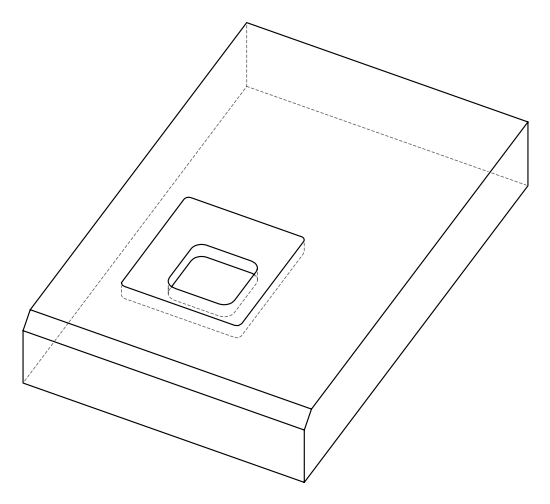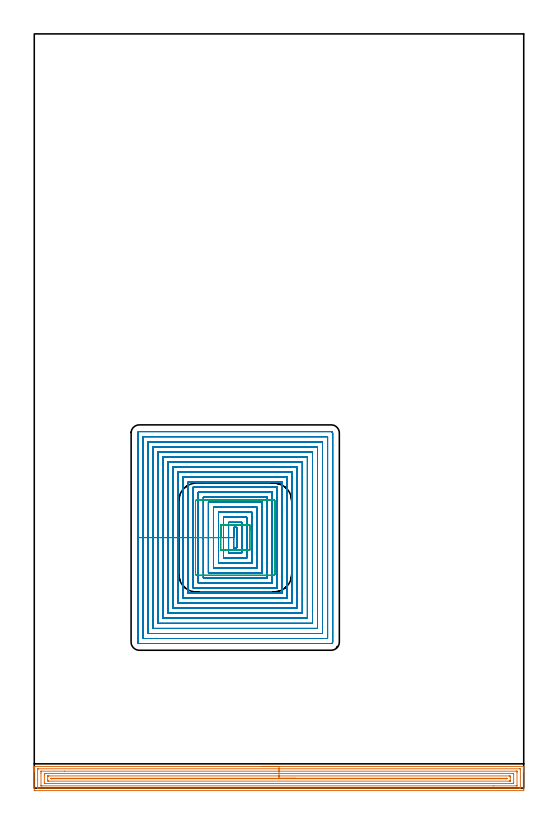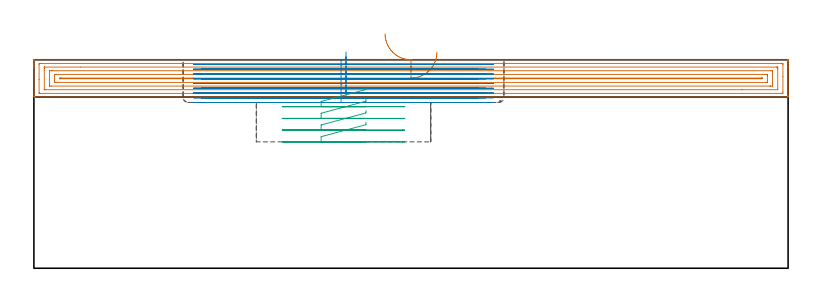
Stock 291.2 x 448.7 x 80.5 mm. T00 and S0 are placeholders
(PLAN: 3 operations, 2 tool changes, 110.6 min)
(1 AREA_MILL | FG_CHAMFER_SURFACE | UGT0205_001 | 14.16 min | 30192 mm3)
(2 MILL_RECTANGULAR_POCKET | POCKET_RECTANGULAR_STRAIGHT | UGT0201_086 | Follow Part, ap 2, ae 75% | 93.9 min | 273227 mm3)
(3 MILL_RECTANGULAR_POCKET_1 | POCKET_RECTANGULAR_STRAIGHT_1 | UGT0201_104 | Follow Part, ap 5, ae 75% | 2.59 min | 64918 mm3)
(TOOL UGT0205_001 | Chamfer Mill 20 x 3 x 45 deg. | D20 FL50 Z2)
(TOOL UGT0201_086 | End Mill 8 mm | D8 R2 FL19 Z4)
(TOOL UGT0201_104 | End Mill 20 mm | D20 FL22 Z2)
(OP 1 AREA_MILL)
G17 G21 G94 G90
T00 M6
G54
G17 G0 G90 X135.6 Y12.898 S1061 M3
G43 Z90.5 H0
Z90.498
G94 G1 X135.638 Z89.627 F250.
X135.752 Z88.762
X135.941 Z87.91
X136.203 Z87.078
X136.537 Z86.272
X136.94 Z85.498
X137.409 Z84.763
X137.94 Z84.071
X138.529 Z83.427
X139.172 Z82.838
X139.864 Z82.307
X140.6 Z81.838
X141.374 Z81.435
X142.18 Z81.101
X143.012 Z80.839
X143.864 Z80.65
X144.729 Z80.536
X145.6 Z80.498
X291.056 Y12.897 Z80.496
X291.106 Y12.898 Z80.494
X291.192 Y12.886 Z80.477
X291.2 Y12.875 Z80.465
Y12.519 Z80.118
Y12.096 Z79.695
Y11.471 Z79.066
Y10.271 Z77.868
Y9.695 Z77.289
Y-0.959 Z66.638
X291.198 Y-1.248 Z66.349
X291.19 Y-1.492 Z66.106
X290.946 Y-1.499 Z66.099
X0.603 Y-1.5 Z66.1
X0.251 Y-1.497 Z66.102
X0.01 Y-1.492 Z66.106
X0. Y-1.247 Z66.351
Y9.695 Z77.289
Y10.271 Z77.868
Y10.583 Z78.179
Y11.159 Z78.755
Y11.471 Z79.066
Y12.096 Z79.695
Y12.519 Z80.119
X0.006 Y12.867 Z80.458
X0.01 Y12.897 Z80.488
X0.157 Y12.9 Z80.5
X145.6 Y12.898 Z80.498
Y11.484 Z79.084
X288.812 Y11.482 Z79.082
X289.19 Y11.471 Z79.071
X289.199 Y11.087 Z78.687
X289.2 Y6.395 Z73.995
X289.199 Y0.432 Z68.032
X289.19 Y-0.071 Z67.529
X288.827 Y-0.085 Z67.515
X288.812 Y-0.086 Z67.514
X2.388 Y-0.085 Z67.515
X2.01 Y-0.071 Z67.529
X2.001 Y0.313 Z67.913
X2. Y5.198 Z72.798
X2.001 Y10.968 Z78.568
X2.01 Y11.471 Z79.071
X2.373 Y11.485 Z79.085
X2.388 Y11.486 Z79.086
X145.6 Y11.484 Z79.084
Y10.07 Z77.67
X286.653 Y10.068 Z77.668
X287.028 Y10.067 Z77.667
X287.152 Y10.064 Z77.664
X287.188 Y10.062 Z77.662
X287.194 Y9.981 Z77.581
X287.198 Y9.867 Z77.467
X287.2 Y9.695 Z77.295
Y9.524 Z77.124
X287.199 Y1.534 Z69.134
X287.19 Y1.363 Z68.963
X287.184 Y1.334 Z68.934
X287.168 Y1.332 Z68.932
X287.122 Y1.329 Z68.929
X273.362 Y1.328 Z68.928
X4.55 Y1.329 Z68.929
X4.172 Y1.33 Z68.93
X4.047 Y1.332 Z68.932
X4.01 Y1.335 Z68.935
X4.005 Y1.419 Z69.019
X4.001 Y1.533 Z69.133
X4. Y8.807 Z76.407
Y9.695 Z77.295
X4.001 Y9.866 Z77.466
X4.01 Y10.037 Z77.637
X4.016 Y10.065 Z77.665
X4.032 Y10.068 Z77.668
X4.078 Y10.071 Z77.671
X17.897
X145.6 Y10.07 Z77.67
Y8.656 Z76.256
X284.505 Y8.654 Z76.254
X285.123 Y8.648 Z76.248
X285.19 Y8.647 Z76.247
X285.194 Y8.555 Z76.155
X285.198 Y8.357 Z75.957
X285.2 Y7.963 Z75.563
Y3.48 Z71.08
X285.197 Y3.058 Z70.658
X285.193 Y2.847 Z70.447
X285.188 Y2.75 Z70.35
X285.088 Y2.747 Z70.347
X284.351 Y2.743 Z70.343
X284.2
X6.698
X6.076 Y2.75 Z70.35
X6.01 Y2.753 Z70.353
X6.006 Y2.845 Z70.445
X6.002 Y3.042 Z70.642
X6. Y3.437 Z71.037
Y7.92 Z75.52
X6.003 Y8.342 Z75.942
X6.007 Y8.553 Z76.153
X6.012 Y8.65 Z76.25
X6.112 Y8.653 Z76.253
X6.849 Y8.657 Z76.257
X7.
X145.6 Y8.656 Z76.256
Y7.242 Z74.842
X282.566 Y7.239 Z74.839
X282.776 Y7.238 Z74.838
X283.184 Y7.233 Z74.833
X283.19 Y7.032 Z74.632
X283.199 Y6.402 Z74.002
X283.2 Y4.626 Z72.226
X283.198 Y4.368 Z71.968
X283.194 Y4.211 Z71.811
X283.19 Y4.174 Z71.774
X283.179 Y4.164 Z71.764
X283.132 Y4.161 Z71.761
X282.991 Y4.158 Z71.758
X282.779 Y4.157 Z71.757
X282.566
X8.634 Y4.158 Z71.758
X8.421 Y4.159 Z71.759
X8.01 Y4.165 Z71.765
X8.007 Y4.368 Z71.968
X8.001 Y4.998 Z72.598
X8. Y6.774 Z74.374
X8.002 Y7.032 Z74.632
X8.006 Y7.189 Z74.789
X8.01 Y7.226 Z74.826
X8.021 Y7.236 Z74.836
X8.068 Y7.239 Z74.839
X8.209 Y7.242 Z74.842
X8.422 Y7.243 Z74.843
X8.634
X145.6 Y7.242 Z74.842
Y5.827 Z73.427
X280.782 Y5.826 Z73.426
X281.103 Y5.824 Z73.424
X281.16 Y5.822 Z73.422
X281.184 Y5.819 Z73.419
X281.19 Y5.81 Z73.41
X281.192 Y5.736 Z73.336
X281.172 Y5.578 Z73.178
X281.005 Y5.575 Z73.175
X280.782 Y5.573 Z73.173
X280.465 Y5.571 Z73.171
X280.208
X10.418
X10.1 Y5.573 Z73.173
X10.041 Y5.575 Z73.175
X10.016 Y5.578 Z73.178
X10.01 Y5.588 Z73.188
X10.004 Y5.668 Z73.268
X10.01 Y5.814 Z73.414
X10.16 Y5.822 Z73.422
X10.418 Y5.825 Z73.425
X10.736 Y5.828 Z73.428
X145.6 Y5.827 Z73.427
X146.472 Z73.465
X147.337 Z73.579
X148.188 Z73.768
X149.02 Z74.03
X149.826 Z74.364
X150.6 Z74.767
X151.336 Z75.236
X152.028 Z75.767
X152.671 Z76.356
X153.261 Z76.999
X153.792 Z77.691
X154.26 Z78.427
X154.663 Z79.201
X154.997 Z80.007
X155.259 Z80.839
X155.448 Z81.691
X155.562 Z82.556
X155.6 Z83.427
G0 Z90.5
M5
M2
(OP 2 MILL_RECTANGULAR_POCKET)
G17 G21 G94 G90
T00 M6
G54
G17 G0 G90 X120.5 Y145.012 S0 M3
G43 Z90.5 H0
Z83.5
G94 G1 Y155.1 Z80.797 F250.
X118.6 Z80.288
Y149.05 Z78.667
Y143. F500.
X120.5
Y155.1
X118.6
Y149.05
X115.6
Y140.
X123.5
Y158.1
X115.6
Y149.05
X112.6
Y137.
X126.5
Y161.1
X112.6
Y149.05
X109.6
Y134.
X129.5
Y164.1
X109.6
Y149.05
X106.6
Y131.
X132.5
Y167.1
X106.6
Y149.05
X103.6
Y128.
X135.5
Y170.1
X103.6
Y149.05
X100.6
Y125.
X138.5
Y173.1
X100.6
Y149.05
X97.6
Y122.
X141.5
Y176.1
X97.6
Y149.05
X94.6
Y119.
X144.5
Y179.1
X94.6
Y149.05
X91.6
Y116.
X147.5
Y182.1
X91.6
Y149.05
X88.6
Y113.
X150.5
Y185.1
X88.6
Y149.05
X85.6
Y110.
X153.5
Y188.1
X85.6
Y149.05
X82.6
Y107.
X156.5
Y191.1
X82.6
Y149.05
X79.6
Y104.
X159.5
Y194.1
X79.6
Y149.05
X76.6
Y101.
X162.5
Y197.1
X76.6
Y149.05
X73.6
Y98.
X165.5
Y200.1
X73.6
Y149.05
X70.6
Y95.
X168.5
Y203.1
X70.6
Y149.05
X67.6
Y92.
X171.5
Y206.1
X67.6
Y149.05
X64.6
Y89.
X174.5
Y209.1
X64.6
Y149.05
X61.6
Y86.8
G3 X62.4 Y86. R0.8
G1 X176.7
G3 X177.5 Y86.8 R0.8
G1 Y211.3
G3 X176.7 Y212.1 R0.8
G1 X62.4
G3 X61.6 Y211.3 R0.8
G1 Y149.05
Y148.05
G0 X120.5 Y145.012 Z81.667
G1 Y155.1 Z78.963 F250.
X118.6 Z78.454
Y149.05 Z76.833
Y143. F500.
X120.5
Y155.1
X118.6
Y149.05
X115.6
Y140.
X123.5
Y158.1
X115.6
Y149.05
X112.6
Y137.
X126.5
Y161.1
X112.6
Y149.05
X109.6
Y134.
X129.5
Y164.1
X109.6
Y149.05
X106.6
Y131.
X132.5
Y167.1
X106.6
Y149.05
X103.6
Y128.
X135.5
Y170.1
X103.6
Y149.05
X100.6
Y125.
X138.5
Y173.1
X100.6
Y149.05
X97.6
Y122.
X141.5
Y176.1
X97.6
Y149.05
X94.6
Y119.
X144.5
Y179.1
X94.6
Y149.05
X91.6
Y116.
X147.5
Y182.1
X91.6
Y149.05
X88.6
Y113.
X150.5
Y185.1
X88.6
Y149.05
X85.6
Y110.
X153.5
Y188.1
X85.6
Y149.05
X82.6
Y107.
X156.5
Y191.1
X82.6
Y149.05
X79.6
Y104.
X159.5
Y194.1
X79.6
Y149.05
X76.6
Y101.
X162.5
Y197.1
X76.6
Y149.05
X73.6
Y98.
X165.5
Y200.1
X73.6
Y149.05
X70.6
Y95.
X168.5
Y203.1
X70.6
Y149.05
X67.6
Y92.
X171.5
Y206.1
X67.6
Y149.05
X64.6
Y89.
X174.5
Y209.1
X64.6
Y149.05
X61.6
Y86.8
G3 X62.4 Y86. R0.8
G1 X176.7
G3 X177.5 Y86.8 R0.8
G1 Y211.3
G3 X176.7 Y212.1 R0.8
G1 X62.4
G3 X61.6 Y211.3 R0.8
G1 Y149.05
Y148.05
G0 X120.5 Y145.012 Z79.833
G1 Y155.1 Z77.13 F250.
X118.6 Z76.621
Y149.05 Z75.
Y143. F500.
X120.5
Y155.1
X118.6
Y149.05
X115.6
Y140.
X123.5
Y158.1
X115.6
Y149.05
X112.6
Y137.
X126.5
Y161.1
X112.6
Y149.05
X109.6
Y134.
X129.5
Y164.1
X109.6
Y149.05
X106.6
Y131.
X132.5
Y167.1
X106.6
Y149.05
X103.6
Y128.
X135.5
Y170.1
X103.6
Y149.05
X100.6
Y125.
X138.5
Y173.1
X100.6
Y149.05
X97.6
Y122.
X141.5
Y176.1
X97.6
Y149.05
X94.6
Y119.
X144.5
Y179.1
X94.6
Y149.05
X91.6
Y116.
X147.5
Y182.1
X91.6
Y149.05
X88.6
Y113.
X150.5
Y185.1
X88.6
Y149.05
X85.6
Y110.
X153.5
Y188.1
X85.6
Y149.05
X82.6
Y107.
X156.5
Y191.1
X82.6
Y149.05
X79.6
Y104.
X159.5
Y194.1
X79.6
Y149.05
X76.6
Y101.
X162.5
Y197.1
X76.6
Y149.05
X73.6
Y98.
X165.5
Y200.1
X73.6
Y149.05
X70.6
Y95.
X168.5
Y203.1
X70.6
Y149.05
X67.6
Y92.
X171.5
Y206.1
X67.6
Y149.05
X64.6
Y89.
X174.5
Y209.1
X64.6
Y149.05
X61.6
Y86.8
G3 X62.4 Y86. R0.8
G1 X176.7
G3 X177.5 Y86.8 R0.8
G1 Y211.3
G3 X176.7 Y212.1 R0.8
G1 X62.4
G3 X61.6 Y211.3 R0.8
G1 Y149.05
Y148.05
G0 X120.5 Y145.012 Z78.
G1 Y155.1 Z75.297 F250.
X118.6 Z74.788
Y149.05 Z73.167
Y143. F500.
X120.5
Y155.1
X118.6
Y149.05
X115.6
Y140.
X123.5
Y158.1
X115.6
Y149.05
X112.6
Y137.
X126.5
Y161.1
X112.6
Y149.05
X109.6
Y134.
X129.5
Y164.1
X109.6
Y149.05
X106.6
Y131.
X132.5
Y167.1
X106.6
Y149.05
X103.6
Y128.
X135.5
Y170.1
X103.6
Y149.05
X100.6
Y125.
X138.5
Y173.1
X100.6
Y149.05
X97.6
Y122.
X141.5
Y176.1
X97.6
Y149.05
X94.6
Y119.
X144.5
Y179.1
X94.6
Y149.05
X91.6
Y116.
X147.5
Y182.1
X91.6
Y149.05
X88.6
Y113.
X150.5
Y185.1
X88.6
Y149.05
X85.6
Y110.
X153.5
Y188.1
X85.6
Y149.05
X82.6
Y107.
X156.5
Y191.1
X82.6
Y149.05
X79.6
Y104.
X159.5
Y194.1
X79.6
Y149.05
X76.6
Y101.
X162.5
Y197.1
X76.6
Y149.05
X73.6
Y98.
X165.5
Y200.1
X73.6
Y149.05
X70.6
Y95.
X168.5
Y203.1
X70.6
Y149.05
X67.6
Y92.
X171.5
Y206.1
X67.6
Y149.05
X64.6
Y89.
X174.5
Y209.1
X64.6
Y149.05
X61.6
Y86.8
G3 X62.4 Y86. R0.8
G1 X176.7
G3 X177.5 Y86.8 R0.8
G1 Y211.3
G3 X176.7 Y212.1 R0.8
G1 X62.4
G3 X61.6 Y211.3 R0.8
G1 Y149.05
Y148.05
G0 X120.5 Y145.012 Z76.167
G1 Y155.1 Z73.463 F250.
X118.6 Z72.954
Y149.05 Z71.333
Y143. F500.
X120.5
Y155.1
X118.6
Y149.05
X115.6
Y140.
X123.5
Y158.1
X115.6
Y149.05
X112.6
Y137.
X126.5
Y161.1
X112.6
Y149.05
X109.6
Y134.
X129.5
Y164.1
X109.6
Y149.05
X106.6
Y131.
X132.5
Y167.1
X106.6
Y149.05
X103.6
Y128.
X135.5
Y170.1
X103.6
Y149.05
X100.6
Y125.
X138.5
Y173.1
X100.6
Y149.05
X97.6
Y122.
X141.5
Y176.1
X97.6
Y149.05
X94.6
Y119.
X144.5
Y179.1
X94.6
Y149.05
X91.6
Y116.
X147.5
Y182.1
X91.6
Y149.05
X88.6
Y113.
X150.5
Y185.1
X88.6
Y149.05
X85.6
Y110.
X153.5
Y188.1
X85.6
Y149.05
X82.6
Y107.
X156.5
Y191.1
X82.6
Y149.05
X79.6
Y104.
X159.5
Y194.1
X79.6
Y149.05
X76.6
Y101.
X162.5
Y197.1
X76.6
Y149.05
X73.6
Y98.
X165.5
Y200.1
X73.6
Y149.05
X70.6
Y95.
X168.5
Y203.1
X70.6
Y149.05
X67.6
Y92.
X171.5
Y206.1
X67.6
Y149.05
X64.6
Y89.
X174.5
Y209.1
X64.6
Y149.05
X61.6
Y86.8
G3 X62.4 Y86. R0.8
G1 X176.7
G3 X177.5 Y86.8 R0.8
G1 Y211.3
G3 X176.7 Y212.1 R0.8
G1 X62.4
G3 X61.6 Y211.3 R0.8
G1 Y149.05
Y148.05
G0 X120.5 Y145.012 Z74.333
G1 Y155.1 Z71.63 F250.
X118.6 Z71.121
Y149.05 Z69.5
Y143. F500.
X120.5
Y155.1
X118.6
Y149.05
X115.6
Y140.
X123.5
Y158.1
X115.6
Y149.05
X112.6
Y137.
X126.5
Y161.1
X112.6
Y149.05
X109.6
Y134.
X129.5
Y164.1
X109.6
Y149.05
X106.6
Y131.
X132.5
Y167.1
X106.6
Y149.05
X103.6
Y128.
X135.5
Y170.1
X103.6
Y149.05
X100.6
Y125.
X138.5
Y173.1
X100.6
Y149.05
X97.6
Y122.
X141.5
Y176.1
X97.6
Y149.05
X94.6
Y119.
X144.5
Y179.1
X94.6
Y149.05
X91.6
Y116.
X147.5
Y182.1
X91.6
Y149.05
X88.6
Y113.
X150.5
Y185.1
X88.6
Y149.05
X85.6
Y110.
X153.5
Y188.1
X85.6
Y149.05
X82.6
Y107.
X156.5
Y191.1
X82.6
Y149.05
X79.6
Y104.
X159.5
Y194.1
X79.6
Y149.05
X76.6
Y101.
X162.5
Y197.1
X76.6
Y149.05
X73.6
Y98.
X165.5
Y200.1
X73.6
Y149.05
X70.6
Y95.
X168.5
Y203.1
X70.6
Y149.05
X67.6
Y92.
X171.5
Y206.1
X67.6
Y149.05
X64.6
Y89.
X174.5
Y209.1
X64.6
Y149.05
X61.6
Y86.8
G3 X62.4 Y86. R0.8
G1 X176.7
G3 X177.5 Y86.8 R0.8
G1 Y211.3
G3 X176.7 Y212.1 R0.8
G1 X62.4
G3 X61.6 Y211.3 R0.8
G1 Y149.05
Y148.05
G0 X120.5 Y145.012 Z72.5
G1 Y155.1 Z69.797 F250.
X118.6 Z69.288
Y149.05 Z67.667
Y143. F500.
X120.5
Y155.1
X118.6
Y149.05
X115.6
Y140.
X123.5
Y158.1
X115.6
Y149.05
X112.6
Y137.
X126.5
Y161.1
X112.6
Y149.05
X109.6
Y134.
X129.5
Y164.1
X109.6
Y149.05
X106.6
Y131.
X132.5
Y167.1
X106.6
Y149.05
X103.6
Y128.
X135.5
Y170.1
X103.6
Y149.05
X100.6
Y125.
X138.5
Y173.1
X100.6
Y149.05
X97.6
Y122.
X141.5
Y176.1
X97.6
Y149.05
X94.6
Y119.
X144.5
Y179.1
X94.6
Y149.05
X91.6
Y116.
X147.5
Y182.1
X91.6
Y149.05
X88.6
Y113.
X150.5
Y185.1
X88.6
Y149.05
X85.6
Y110.
X153.5
Y188.1
X85.6
Y149.05
X82.6
Y107.
X156.5
Y191.1
X82.6
Y149.05
X79.6
Y104.
X159.5
Y194.1
X79.6
Y149.05
X76.6
Y101.
X162.5
Y197.1
X76.6
Y149.05
X73.6
Y98.
X165.5
Y200.1
X73.6
Y149.05
X70.6
Y95.
X168.5
Y203.1
X70.6
Y149.05
X67.6
Y92.
X171.5
Y206.1
X67.6
Y149.05
X64.6
Y89.
X174.5
Y209.1
X64.6
Y149.05
X61.6
Y86.8
G3 X62.4 Y86. R0.8
G1 X176.7
G3 X177.5 Y86.8 R0.8
G1 Y211.3
G3 X176.7 Y212.1 R0.8
G1 X62.4
G3 X61.6 Y211.3 R0.8
G1 Y149.05
Y148.05
G0 X120.5 Y145.012 Z70.667
G1 Y155.1 Z67.964 F250.
X118.6 Z67.454
Y149.05 Z65.833
Y143. F500.
X120.5
Y155.1
X118.6
Y149.05
X115.6
Y140.
X123.5
Y158.1
X115.6
Y149.05
X112.6
Y137.
X126.5
Y161.1
X112.6
Y149.05
X109.6
Y134.
X129.5
Y164.1
X109.6
Y149.05
X106.6
Y131.
X132.5
Y167.1
X106.6
Y149.05
X103.6
Y128.
X135.5
Y170.1
X103.6
Y149.05
X100.6
Y125.
X138.5
Y173.1
X100.6
Y149.05
X97.6
Y122.
X141.5
Y176.1
X97.6
Y149.05
X94.6
Y119.
X144.5
Y179.1
X94.6
Y149.05
X91.6
Y116.
X147.5
Y182.1
X91.6
Y149.05
X88.6
Y113.
X150.5
Y185.1
X88.6
Y149.05
X85.6
Y110.
X153.5
Y188.1
X85.6
Y149.05
X82.6
Y107.
X156.5
Y191.1
X82.6
Y149.05
X79.6
Y104.
X159.5
Y194.1
X79.6
Y149.05
X76.6
Y101.
X162.5
Y197.1
X76.6
Y149.05
X73.6
Y98.
X165.5
Y200.1
X73.6
Y149.05
X70.6
Y95.
X168.5
Y203.1
X70.6
Y149.05
X67.6
Y92.
X171.5
Y206.1
X67.6
Y149.05
X64.6
Y89.
X174.5
Y209.1
X64.6
Y149.05
X61.6
Y86.8
G3 X62.4 Y86. R0.8
G1 X176.7
G3 X177.5 Y86.8 R0.8
G1 Y211.3
G3 X176.7 Y212.1 R0.8
G1 X62.4
G3 X61.6 Y211.3 R0.8
G1 Y149.05
Y148.05
G0 X120.5 Y145.012 Z68.833
G1 Y155.1 Z66.13 F250.
X118.6 Z65.621
Y149.05 Z64.
Y143. F500.
X120.5
Y155.1
X118.6
Y149.05
X115.6
Y140.
X123.5
Y158.1
X115.6
Y149.05
X112.6
Y137.
X126.5
Y161.1
X112.6
Y149.05
X109.6
Y134.
X129.5
Y164.1
X109.6
Y149.05
X106.6
Y131.
X132.5
Y167.1
X106.6
Y149.05
X103.6
Y128.
X135.5
Y170.1
X103.6
Y149.05
X100.6
Y125.
X138.5
Y173.1
X100.6
Y149.05
X97.6
Y122.
X141.5
Y176.1
X97.6
Y149.05
X94.6
Y119.
X144.5
Y179.1
X94.6
Y149.05
X91.6
Y116.
X147.5
Y182.1
X91.6
Y149.05
X88.6
Y113.
X150.5
Y185.1
X88.6
Y149.05
X85.6
Y110.
X153.5
Y188.1
X85.6
Y149.05
X82.6
Y107.
X156.5
Y191.1
X82.6
Y149.05
X79.6
Y104.
X159.5
Y194.1
X79.6
Y149.05
X76.6
Y101.
X162.5
Y197.1
X76.6
Y149.05
X73.6
Y98.
X165.5
Y200.1
X73.6
Y149.05
X70.6
Y95.
X168.5
Y203.1
X70.6
Y149.05
X67.6
Y92.
X171.5
Y206.1
X67.6
Y149.05
X64.6
Y89.
X174.5
Y209.1
X64.6
Y149.05
X61.6
Y86.8
G3 X62.4 Y86. R0.8
G1 X176.7
G3 X177.5 Y86.8 R0.8
G1 Y211.3
G3 X176.7 Y212.1 R0.8
G1 X62.4
G3 X61.6 Y211.3 R0.8
G1 Y149.05
Y148.05
G0 Z90.5
M5
M2
(OP 3 MILL_RECTANGULAR_POCKET_1)
G17 G21 G94 G90
T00 M6
G54
G17 G0 G90 X128.2 Y153.153 S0 M3
G43 Z90.5 H0
Z69.914
G94 G1 Y156.5 Z69.017 F250.
X110.9 Z64.382
Y149.05 Z62.386
Y141.6 F500.
X128.2
Y156.5
X110.9
Y149.05
X95.9
Y127.5
G3 X96.8 Y126.6 R0.9
G1 X142.3
G3 X143.2 Y127.5 R0.9
G1 Y170.6
G3 X142.3 Y171.5 R0.9
G1 X96.8
G3 X95.9 Y170.6 R0.9
G1 Y149.05
Y148.05
G0 X128.2 Y153.153 Z65.386
G1 Y156.5 Z64.489 F250.
X110.9 Z59.853
Y149.05 Z57.857
Y141.6 F500.
X128.2
Y156.5
X110.9
Y149.05
X95.9
Y127.5
G3 X96.8 Y126.6 R0.9
G1 X142.3
G3 X143.2 Y127.5 R0.9
G1 Y170.6
G3 X142.3 Y171.5 R0.9
G1 X96.8
G3 X95.9 Y170.6 R0.9
G1 Y149.05
Y148.05
G0 X128.2 Y153.153 Z60.857
G1 Y156.5 Z59.96 F250.
X110.9 Z55.325
Y149.05 Z53.329
Y141.6 F500.
X128.2
Y156.5
X110.9
Y149.05
X95.9
Y127.5
G3 X96.8 Y126.6 R0.9
G1 X142.3
G3 X143.2 Y127.5 R0.9
G1 Y170.6
G3 X142.3 Y171.5 R0.9
G1 X96.8
G3 X95.9 Y170.6 R0.9
G1 Y149.05
Y148.05
G0 X128.2 Y153.153 Z56.329
G1 Y156.5 Z55.432 F250.
X110.9 Z50.796
Y149.05 Z48.8
Y141.6 F500.
X128.2
Y156.5
X110.9
Y149.05
X95.9
Y127.5
G3 X96.8 Y126.6 R0.9
G1 X142.3
G3 X143.2 Y127.5 R0.9
G1 Y170.6
G3 X142.3 Y171.5 R0.9
G1 X96.8
G3 X95.9 Y170.6 R0.9
G1 Y149.05
Y148.05
G0 Z90.5
M5
M2
